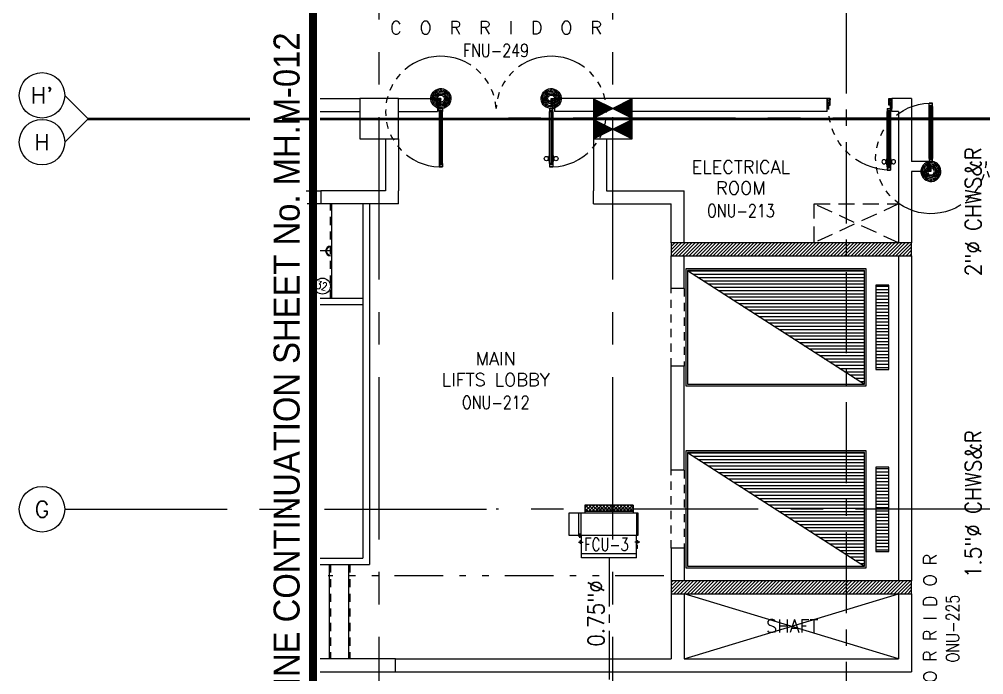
# Model space of a CAD drawing. Extents: x 417866242 to 417866469, y 43498047 to 43498124.
# Drawn here: x 417866392.78 to 417866407.63, y 43498072.64 to 43498082.73 of the extents above; entities that cross this region are included whole.
import ezdxf
from ezdxf.enums import TextEntityAlignment as Align

# ---------------------------------------------------------------- set-up
doc = ezdxf.new("R2010")
doc.units = 0
doc.header["$MEASUREMENT"] = 0
for name, pattern in [('2DASHES', [1.7000000000000002, 0.75, -0.25, 0.1, -0.25, 0.1, -0.25]), ('CENTER', [2, 1.25, -0.25, 0.25, -0.25]), ('CENTER2', [1.125, 0.75, -0.125, 0.125, -0.125]), ('CENTERX2', [4, 2.5, -0.5, 0.5, -0.5]), ('HIDDEN', [0.375, 0.25, -0.125]), ('HIDDEN2', [0.1875, 0.125, -0.0625])]:
    doc.linetypes.add(name, pattern=pattern)
doc.layers.get('0').update_dxf_attribs({"linetype": 'CONTINUOUS'})
for name, color, linetype in [('AC-CH', 6, 'CENTER2'), ('AC-CHT', 2, 'CONTINUOUS'), ('AX', 11, 'CONTINUOUS'), ('AX-CR', 7, 'CONTINUOUS'), ('AX-TXT', 2, 'CONTINUOUS'), ('AXES', 11, 'CENTERX2'), ('AXES1', 11, 'CENTER'), ('COL', 3, 'CONTINUOUS'), ('DOOR', 11, 'CONTINUOUS'), ('EJ', 11, 'CONTINUOUS'), ('ELEV', 2, 'CONTINUOUS'), ('FCU', 6, 'CONTINUOUS'), ('HAT', 11, 'CONTINUOUS'), ('HIDDEN', 11, 'HIDDEN2'), ('IND-ES-L', 4, '2DASHES'), ('LIFTS', 11, 'CONTINUOUS'), ('M-TEXT', 2, 'CONTINUOUS'), ('RM-NAME', 11, 'CONTINUOUS'), ('RM-NO', 11, 'CONTINUOUS'), ('SHAFT', 11, 'CONTINUOUS'), ('STR', 11, 'CONTINUOUS'), ('STR-H', 11, 'HIDDEN2'), ('TXT1', 2, 'CONTINUOUS'), ('WALL', 11, 'CONTINUOUS')]:
    doc.layers.add(name, color=color, linetype=linetype)
doc.styles.add('KHRS2', font='ROMANS.shx', dxfattribs={"height": 200})
doc.styles.add('ROMANS', font='ROMANS.shx', dxfattribs={"width": 0.6})
doc.styles.add('TTXT', font='ARIAL.TTF', dxfattribs={"width": 0.6})

# ---------------------------------------------------------------- blocks, each defined once
blk = doc.blocks.new('D1000')
at = {"layer": 'DOOR', "color": 7, "linetype": 'ByBlock'}
for p, q in [((0, 0), (-150, 0)), ((-150, 0), (-150, -25)), ((-150, 0), (0, 0)), ((0, -50), (-113.7099299924448, 0)), ((0, -50), (-40.1457343158545, 0)), ((0, -50), (0, 0)), ((-1049.994220409368, -25.1743907785567), (-1099.994220409368, -25.1743907785567)), ((-1099.994220409368, -75.1743907785567), (-1099.994220409368, -25.1743907785567)), ((-1099.994220409368, -25.1743907785567), (-1099.994220409368, -75.1743907785567)), ((-1049.994220409368, -75.1743907785567), (-1099.994220409397, -75.17439077803283)), ((-1049.994220409368, -42.1743907785276), (-1069.994220409368, -42.1743907785276)), ((-1069.994220409368, -42.1743907785567), (-1069.994220409368, -58.1743907785567)), ((-1049.994220409368, -58.1743907785567), (-1069.994220409368, -58.1743907785567)), ((-1049.994220409368, -25.1743907785567), (-1049.994220409368, -42.1743907785276)), ((-1049.994220409368, -58.1743907785567), (-1049.994220409368, -75.1743907785567)), ((-927.6366776307696, -17.97439077851595), (-1017.63667763077, -17.97439077851595)), ((-1017.63667763077, -25.1743907785567), (-1017.63667763077, -17.97439077851595)), ((-1017.63667763077, -75.1743907785567), (-1017.63667763077, -82.37439077859744)), ((-927.6366776307696, -82.37439077859744), (-1017.63667763077, -82.37439077859744)), ((-1005.036677630764, -8.974390778515954), (-940.2366776307754, -8.974390778515954)), ((-1005.036677630764, -17.97439077851595), (-1005.036677630764, -8.974390778515954)), ((-1005.036677630764, -17.97439077851595), (-940.2366776307754, -17.97439077851595)), ((-1005.036677630764, -82.37439077859744), (-940.2366776307754, -82.37439077859744)), ((-1005.036677630764, -82.37439077859744), (-1005.036677630764, -91.37439077859744)), ((-1005.036677630764, -91.37439077859744), (-940.2366776307754, -91.37439077859744)), ((-940.2366776307754, -17.97439077851595), (-940.2366776307754, -8.974390778515954)), ((-940.2366776307754, -82.37439077859744), (-940.2366776307754, -91.37439077859744)), ((-927.6366776307696, -25.1743907785567), (-927.6366776307696, -17.97439077851595)), ((-927.6366776307696, -75.1743907785567), (-927.6366776307696, -82.37439077859744)), ((-200, -42), (-200, -25)), ((-200, -25), (-150, -25)), ((-180, -42), (-200, -42)), ((-200, -75), (-200, -58)), ((-200, -58), (-180, -58)), ((-150, -75), (-200, -75)), ((-180, -58), (-180, -42)), ((-150, -75), (-150, -25)), ((-150, -25), (-100, -25)), ((-100, -25), (-100, -50)), ((0, -50), (-100, -36.64271395650576)), ((-100, -50), (0, -50)), ((-150, -975), (-100, -975)), ((-150, -1000), (-150, -975)), ((-150, -1000), (0, -1000)), ((0, -1000), (-150, -1000)), ((0, -950), (-113.7099299924448, -1000)), ((-100, -975), (-100, -950)), ((0, -950), (-100, -963.3572860434942)), ((-100, -950), (0, -950)), ((0, -950), (-40.1457343158545, -1000)), ((0, -950), (0, -1000))]:
    blk.add_line(p, q, dxfattribs=at)
at = {"layer": 'DOOR', "linetype": 'ByBlock'}
for p, q in [((-200, -25), (-1049.994220409368, -25.1743907785567)), ((-200, -42), (-1049.994220409368, -42.1743907785276)), ((-200, -58), (-1049.994220409368, -58.1743907785567)), ((-1049.994220409368, -75.1743907785567), (-200, -75))]:
    blk.add_line(p, q, dxfattribs=at)
at = {"layer": 'DOOR', "color": 7, "linetype": 'ByBlock'}
for centre in [(-972.6366776307696, 23.35655343646067), (-972.6366776307696, -123.7053349935159)]:
    blk.add_circle(centre, 32.39999999998526, dxfattribs=at)
for centre, radius, start, end in [((0, -50), 134.4019578127773, 158.1598493927677, 169.2800236452233), ((0, -50), 74.40195781277725, 137.7764264164989, 180), ((0, -50), 54.40195781277725, 113.2073828916783, 180), ((0, -50), 154.4019578127773, 161.1052885493303, 166.2857707774695), ((0, -50), 114.4019578127773, 154.0838418822192, 167.37742587102), ((0, -50), 94.40195781277725, 148.0181880332501, 180), ((0, -50), 34.40195781277725, 90, 180), ((0, -50), 14.40195781277725, 90, 180), ((0, -950), 154.4019578127773, 193.7142292225305, 198.8947114506697), ((0, -950), 134.4019578127773, 190.7199763547767, 201.8401506072323), ((0, -950), 94.40195781277725, 180, 211.9818119667498), ((0, -950), 74.40195781277725, 180, 222.2235735835011), ((0, -950), 54.40195781277725, 180, 246.7926171083217), ((0, -950), 34.40195781277725, 180, 270), ((0, -950), 14.40195781277725, 180, 270)]:
    blk.add_arc(centre, radius, start, end, dxfattribs=at)
at = {"layer": 'DOOR', "linetype": 'HIDDEN', "ltscale": 0.5}
blk.add_arc((-149.4480923587253, -24.45375900973158), 950.5464012146837, 180.0434372933824, 269.9667328389054, dxfattribs=at)
blk = doc.blocks.new('A$C272A55A0')
at = {"layer": 'DOOR', "color": 0, "linetype": 'ByBlock'}
for p, q in [((-0.0001203324354719371, 900.3541752648598), (-0.0001203324500238523, 1050.354175264831)), ((49.99987966756453, 1050.354175264918), (-0.0001203324354719371, 1050.354175264918)), ((49.99987966756453, 950.354175264918), (49.99987966756453, 1050.354175264918)), ((1749.999879667535, 950.354175264918), (1749.999879667535, 1050.354175264918)), ((1749.999879667535, 1050.354175264918), (1799.999879667535, 1050.354175264918)), ((1799.999879667535, 1050.354175264918), (1799.999879667535, 900.354175264918)), ((-0.0001203324354719371, 900.354175264918), (24.99987966756453, 900.354175264918)), ((24.99987966756453, 950.354175264918), (49.99987966756453, 950.354175264918)), ((24.99987966756453, 900.354175264918), (24.99987966756453, 950.354175264918)), ((74.99987966756453, 900.354175264918), (24.99987966756453, 900.354175264918)), ((24.99987966756453, 850.354175264918), (24.99987966756453, 900.354175264918)), ((74.99987966756453, 900.354175264918), (74.99987966756453, 850.354175264918)), ((1724.999879667535, 900.354175264918), (1774.999879667535, 900.354175264918)), ((1724.999879667535, 900.354175264918), (1724.999879667535, 850.354175264918)), ((1774.999879667535, 950.354175264918), (1749.999879667535, 950.354175264918)), ((1774.999879667535, 900.354175264918), (1774.999879667535, 950.354175264918)), ((1799.999879667535, 900.354175264918), (1774.999879667535, 900.354175264918)), ((1774.999879667535, 850.354175264918), (1774.999879667535, 900.354175264918)), ((41.99987966756453, 850.354175264918), (24.99987966756453, 850.354175264918)), ((57.99987966756453, 870.354175264918), (41.99987966756453, 870.354175264918)), ((41.99987966756453, 870.354175264918), (41.99987966756453, 850.354175264918)), ((57.99987966756453, 850.354175264918), (57.99987966756453, 870.354175264918)), ((74.99987966756453, 850.354175264918), (57.99987966756453, 850.354175264918)), ((1724.999879667535, 850.354175264918), (1741.999879667535, 850.354175264918)), ((1741.999879667535, 870.354175264918), (1757.999879667535, 870.354175264918)), ((1741.999879667535, 850.354175264918), (1741.999879667535, 870.354175264918)), ((1757.999879667535, 870.354175264918), (1757.999879667535, 850.354175264918)), ((1757.999879667535, 850.354175264918), (1774.999879667535, 850.354175264918)), ((1717.799879667495, 160.1117180435103), (1708.799879667495, 160.1117180435103)), ((1708.799879667495, 95.31171804352198), (1708.799879667495, 160.1117180435103)), ((1724.999879667535, 172.7117180435162), (1717.799879667495, 172.7117180435162)), ((1717.799879667495, 172.7117180435162), (1717.799879667495, 82.71171804351616)), ((1717.799879667495, 95.31171804352198), (1717.799879667495, 160.1117180435103)), ((1774.999879667535, 172.7117180435162), (1782.199879667576, 172.7117180435162)), ((1782.199879667576, 172.7117180435162), (1782.199879667576, 82.71171804351616)), ((1782.199879667576, 160.1117180435103), (1791.199879667576, 160.1117180435103)), ((1782.199879667576, 95.31171804352198), (1782.199879667576, 160.1117180435103)), ((1791.199879667576, 95.31171804352198), (1791.199879667576, 160.1117180435103)), ((24.99987966756453, 50.35417526491801), (41.99987966753542, 50.35417526491801)), ((24.99987966756453, 50.35417526491801), (24.99987966756453, 0.3541752649180125)), ((24.99987966756453, 0.3541752649180125), (74.99987966756453, 0.3541752649180125)), ((74.99987966756453, 0.3541752649180125), (24.99987966756453, 0.3541752649180125)), ((41.99987966753542, 50.35417526491801), (41.99987966753542, 30.35417526491801)), ((41.99987966756453, 30.35417526491801), (57.99987966756453, 30.35417526491801)), ((57.99987966756453, 50.35417526491801), (74.99987966756453, 50.35417526491801)), ((57.99987966756453, 50.35417526491801), (57.99987966756453, 30.35417526491801)), ((74.99987966756453, 50.35417526491801), (74.99987966704066, 0.3541752648889087)), ((1717.799879667495, 95.31171804352198), (1708.799879667495, 95.31171804352198)), ((1724.999879667535, 82.71171804351616), (1717.799879667495, 82.71171804351616)), ((1741.999879667535, 50.35417526491801), (1724.999879667535, 50.35417526491801)), ((1724.999879667535, 50.35417526491801), (1724.999879668059, 0.3541752648889087)), ((1774.999879667535, 0.3541752649180125), (1724.999879667535, 0.3541752649180125)), ((1724.999879667535, 0.3541752649180125), (1774.999879667535, 0.3541752649180125)), ((1741.999879667535, 50.35417526491801), (1741.999879667535, 30.35417526491801)), ((1757.999879667535, 30.35417526491801), (1741.999879667535, 30.35417526491801)), ((1774.999879667535, 50.35417526491801), (1757.999879667565, 50.35417526491801)), ((1757.999879667565, 50.35417526491801), (1757.999879667565, 30.35417526491801)), ((1774.999879667535, 82.71171804351616), (1782.199879667576, 82.71171804351616)), ((1774.999879667535, 50.35417526491801), (1774.999879667535, 0.3541752649180125)), ((1782.199879667576, 95.31171804352198), (1791.199879667576, 95.31171804352198))]:
    blk.add_line(p, q, dxfattribs=at)
at = {"layer": 'DOOR', "color": 9, "linetype": 'ByBlock'}
for p, q in [((49.99987966756453, 1050.354175264918), (-0.0001203324354719371, 1010.208440949064)), ((49.99987966756453, 1050.354175264918), (-0.0001203324354719371, 936.6442452724732)), ((49.99987966756453, 1050.354175264918), (36.64259362407029, 950.354175264918)), ((1749.999879667535, 1050.354175264918), (1799.999879667535, 1010.208440949064)), ((1749.999879667535, 1050.354175264918), (1799.999879667535, 936.6442452724732)), ((1749.999879667535, 1050.354175264918), (1763.35716571103, 950.354175264918))]:
    blk.add_line(p, q, dxfattribs=at)
at = {"layer": 'DOOR', "linetype": 'ByBlock'}
for p, q in [((24.99987966756453, 850.354175264918), (24.99987966756453, 50.35417526491801)), ((41.99987966756453, 850.354175264918), (41.99987966753542, 50.35417526491801)), ((57.99987966756453, 850.354175264918), (57.99987966756453, 50.35417526491801)), ((74.99987966756453, 50.35417526491801), (74.99987966756453, 850.354175264918)), ((1724.999879667535, 50.35417526491801), (1724.999879667535, 850.354175264918)), ((1741.999879667535, 850.354175264918), (1741.999879667535, 50.35417526491801)), ((1757.999879667535, 850.354175264918), (1757.999879667565, 50.35417526491801)), ((1774.999879667535, 850.354175264918), (1774.999879667535, 50.35417526491801))]:
    blk.add_line(p, q, dxfattribs=at)
at = {"layer": 'DOOR', "color": 0, "linetype": 'ByBlock'}
for centre in [(1676.468935452576, 127.7117180435162), (1823.530823882553, 127.7117180435162)]:
    blk.add_circle(centre, 32.39999999998526, dxfattribs=at)
at = {"layer": 'DOOR', "color": 9, "linetype": 'ByBlock'}
for centre, radius, start, end in [((49.99987966756453, 1050.354175264918), 34.40195781277725, 180, 270), ((49.99987966756453, 1050.354175264918), 14.40195781277725, 180, 270), ((1749.999879667535, 1050.354175264918), 14.40195781277725, 270, 0), ((1749.999879667535, 1050.354175264918), 34.40195781277725, 270, 0), ((49.99987966756453, 1050.354175264918), 54.40195781277725, 203.2073828919769, 270), ((49.99987966756453, 1050.354175264918), 74.40195781277725, 227.7764264168309, 270), ((49.99987966756453, 1050.354175264918), 94.40195781277725, 238.0181880330829, 270), ((49.99987966756453, 1050.354175264918), 114.4019578127773, 244.083841882062, 257.3774258712915), ((49.99987966756453, 1050.354175264918), 134.4019578127773, 248.1598493930308, 259.2800236451595), ((49.99987966756453, 1050.354175264918), 154.4019578127773, 251.1052885492919, 256.2857707775486), ((1749.999879667535, 1050.354175264918), 54.40195781277725, 270, 336.7926171080232), ((1749.999879667535, 1050.354175264918), 74.40195781277725, 270, 312.2235735831691), ((1749.999879667535, 1050.354175264918), 94.40195781277725, 270, 301.9818119669171), ((1749.999879667535, 1050.354175264918), 114.4019578127773, 282.6225741287084, 295.916158117938), ((1749.999879667535, 1050.354175264918), 134.4019578127773, 280.7199763548405, 291.8401506069692), ((1749.999879667535, 1050.354175264918), 154.4019578127773, 283.7142292224514, 288.8947114507081)]:
    blk.add_arc(centre, radius, start, end, dxfattribs=at)
at = {"layer": 'DOOR', "linetype": 'HIDDEN', "ltscale": 0.5}
for centre, radius, start, end in [((49.99987966756453, 851.395841931575), 851.4087845464003, 268.3173765331032, 3.296482377102192), ((1749.999879667521, 851.3958419315459), 851.4087845463584, 176.7035176228957, 271.6826234668978)]:
    blk.add_arc(centre, radius, start, end, dxfattribs=at)
at = {"layer": 'WALL', "linetype": 'ByBlock'}
blk.add_line((1799.999879667565, 900.3541752650344), (1799.99987966755, 1050.354175265005), dxfattribs=at)
blk = doc.blocks.new('*X49')
at = {"color": 0}
for p, q in [((503898.8980285886, 131750), (506611.9327893695, 131750)), ((503976.7551405845, 131700), (506611.9327893695, 131700)), ((504054.6122525804, 131650), (506611.9327893695, 131650)), ((504132.4693645762, 131600), (506611.9327893695, 131600)), ((504210.3264765721, 131550), (506611.9327893695, 131550)), ((504288.183588568, 131500), (506611.9327893695, 131500)), ((504366.0407005639, 131450), (506611.9327893695, 131450)), ((504443.8978125597, 131400), (506611.9327893695, 131400)), ((504521.7549245557, 131350), (506611.9327893695, 131350)), ((504599.6120365515, 131300), (506611.9327893695, 131300)), ((504677.4691485474, 131250), (506611.9327893695, 131250)), ((504755.3262605433, 131200), (506611.9327893695, 131200)), ((504833.1833725392, 131150), (506611.9327893695, 131150)), ((504911.040484535, 131100), (506611.9327893695, 131100)), ((504988.8975965309, 131050), (506611.9327893695, 131050)), ((505066.7547085268, 131000), (506611.9327893695, 131000)), ((505144.6118205227, 130950), (506611.9327893695, 130950)), ((505222.4689325186, 130900), (506611.9327893695, 130900)), ((505300.3260445144, 130850), (506611.9327893695, 130850)), ((505378.1831565103, 130800), (506611.9327893695, 130800)), ((505456.0402685062, 130750), (506611.9327893695, 130750)), ((505533.8973805021, 130700), (506611.9327893695, 130700)), ((505611.7544924979, 130650), (506611.9327893695, 130650)), ((505689.6116044939, 130600), (506611.9327893695, 130600)), ((505767.4687164897, 130550), (506611.9327893695, 130550)), ((505845.3258284856, 130500), (506611.9327893695, 130500)), ((505923.1829404815, 130450), (506611.9327893695, 130450)), ((506001.0400524774, 130400), (506611.9327893695, 130400)), ((506078.8971644733, 130350), (506611.9327893695, 130350)), ((506156.7542764691, 130300), (506611.9327893695, 130300)), ((506234.611388465, 130250), (506611.9327893695, 130250)), ((506312.4685004609, 130200), (506611.9327893695, 130200)), ((506390.3256124568, 130150), (506611.9327893695, 130150)), ((506468.1827244526, 130100), (506611.9327893695, 130100)), ((506546.0398364485, 130050), (506611.9327893695, 130050))]:
    blk.add_line(p, q, dxfattribs=at)
blk = doc.blocks.new('C5')
at = {"layer": 'HAT', "linetype": 'ByBlock'}
h = blk.add_hatch(dxfattribs=at)
h.set_pattern_fill('ANSI31', color=256, scale=300, style=0)
h.set_pattern_definition([(45, (-223356.1822811712, -51411.00533739349), (-26.51650429449553, 26.51650429449553), [])])
h.paths.add_polyline_path([(300.0000000001455, 300.0000000000218), (0, 300.0000000000146), (0, 1.455191522836685e-11), (300.0000000001164, 3.637978807091713e-11)])
h.paths.add_polyline_path([(599.9999999999709, 300.0000000000073), (300.0000000001455, 300.0000000000073), (300.0000000000873, 4.365574568510056e-11), (600, 6.548361852765083e-11)])
at = {"layer": 'COL'}
blk.add_lwpolyline([(600, 300.0000000000509), (0, 300.0000000000218), (0, 2.91038304567337e-11), (600, 5.820766091346741e-11)], close=True, dxfattribs=at)
blk = doc.blocks.new('*X48')
at = {"color": 0}
for p, q in [((140176.4757005259, 227700), (140376.4757005259, 227700)), ((140176.4757005259, 227650), (140376.4757005259, 227650)), ((140176.4757005259, 227600), (140376.4757005259, 227600)), ((140176.4757005259, 227550), (140376.4757005259, 227550)), ((140176.4757005259, 227500), (140376.4757005259, 227500)), ((140176.4757005259, 227450), (140376.4757005259, 227450)), ((140176.4757005259, 227400), (140376.4757005259, 227400)), ((140176.4757005259, 227350), (140376.4757005259, 227350)), ((140176.4757005259, 227300), (140376.4757005259, 227300)), ((140176.4757005259, 227250), (140376.4757005259, 227250)), ((140176.4757005259, 227200), (140376.4757005259, 227200)), ((140176.4757005259, 227150), (140376.4757005259, 227150)), ((140176.4757005259, 227100), (140376.4757005259, 227100)), ((140176.4757005259, 227050), (140376.4757005259, 227050)), ((140176.4757005259, 227000), (140376.4757005259, 227000)), ((140176.4757005259, 226950), (140376.4757005259, 226950)), ((140176.4757005259, 226900), (140376.4757005259, 226900)), ((140176.4757005259, 226850), (140376.4757005259, 226850)), ((140176.4757005259, 226800), (140376.4757005259, 226800)), ((140176.4757005259, 226750), (140376.4757005259, 226750)), ((140176.4757005259, 226700), (140376.4757005259, 226700)), ((140176.4757005259, 226650), (140376.4757005259, 226650)), ((140176.4757005259, 226600), (140376.4757005259, 226600)), ((140176.4757005259, 226550), (140376.4757005259, 226550)), ((140176.4757005259, 226500), (140376.4757005259, 226500)), ((140176.4757005259, 226450), (140376.4757005259, 226450))]:
    blk.add_line(p, q, dxfattribs=at)
blk = doc.blocks.new('*X54')
at = {"color": 0}
for p, q in [((197838.5567844536, 143638.8220065047), (197999.4687517605, 143799.7339738116)), ((197838.5567844536, 143691.8550150937), (197946.4357431715, 143799.7339738116)), ((197838.5567844536, 143744.8880236827), (197893.4027345825, 143799.7339738116)), ((197852.5017603495, 143599.7339738117), (198052.5017603495, 143799.7339738116)), ((197905.5347689385, 143599.7339738117), (198105.5347689385, 143799.7339738116)), ((197958.5677775275, 143599.7339738117), (198158.5677775275, 143799.7339738116)), ((198011.6007861165, 143599.7339738117), (198211.6007861165, 143799.7339738116)), ((198064.6337947055, 143599.7339738117), (198264.6337947055, 143799.7339738116)), ((198117.6668032945, 143599.7339738117), (198317.6668032945, 143799.7339738116)), ((198170.6998118834, 143599.7339738117), (198370.6998118834, 143799.7339738116)), ((198223.7328204724, 143599.7339738117), (198423.7328204724, 143799.7339738116)), ((198276.7658290614, 143599.7339738117), (198476.7658290614, 143799.7339738116)), ((198329.7988376504, 143599.7339738117), (198529.7988376504, 143799.7339738116)), ((198382.8318462394, 143599.7339738117), (198582.8318462394, 143799.7339738116)), ((198435.8648548284, 143599.7339738116), (198635.8648548284, 143799.7339738116)), ((198488.8978634174, 143599.7339738116), (198688.8978634174, 143799.7339738116)), ((198541.9308720064, 143599.7339738116), (198741.9308720064, 143799.7339738116)), ((198594.9638805954, 143599.7339738116), (198794.9638805954, 143799.7339738116)), ((198647.9968891844, 143599.7339738116), (198847.9968891844, 143799.7339738116)), ((198701.0298977734, 143599.7339738116), (198901.0298977734, 143799.7339738116)), ((198754.0629063623, 143599.7339738116), (198954.0629063623, 143799.7339738116)), ((198807.0959149514, 143599.7339738116), (199007.0959149514, 143799.7339738116)), ((198860.1289235403, 143599.7339738116), (199060.1289235403, 143799.7339738116)), ((198913.1619321293, 143599.7339738116), (199113.1619321293, 143799.7339738116)), ((198966.1949407183, 143599.7339738116), (199166.1949407183, 143799.7339738116)), ((199019.2279493073, 143599.7339738116), (199219.2279493073, 143799.7339738116)), ((199072.2609578963, 143599.7339738116), (199272.2609578963, 143799.7339738116)), ((199125.2939664853, 143599.7339738116), (199325.2939664853, 143799.7339738116)), ((199178.3269750743, 143599.7339738116), (199378.3269750743, 143799.7339738116)), ((199231.3599836633, 143599.7339738116), (199431.3599836633, 143799.7339738116)), ((199284.3929922523, 143599.7339738116), (199484.3929922523, 143799.7339738116)), ((199337.4260008413, 143599.7339738116), (199537.4260008413, 143799.7339738116)), ((199390.4590094303, 143599.7339738116), (199590.4590094303, 143799.7339738116)), ((199443.4920180192, 143599.7339738116), (199643.4920180192, 143799.7339738116)), ((199496.5250266082, 143599.7339738116), (199696.5250266082, 143799.7339738116)), ((199549.5580351972, 143599.7339738116), (199749.5580351972, 143799.7339738116)), ((199602.5910437862, 143599.7339738116), (199802.5910437862, 143799.7339738116)), ((199655.6240523752, 143599.7339738116), (199855.6240523752, 143799.7339738116)), ((199708.6570609642, 143599.7339738116), (199908.6570609642, 143799.7339738116)), ((199761.6900695532, 143599.7339738116), (199961.6900695532, 143799.7339738116)), ((199814.7230781422, 143599.7339738116), (200014.7230781422, 143799.7339738116)), ((199867.7560867312, 143599.7339738116), (200067.7560867312, 143799.7339738116)), ((199920.7890953202, 143599.7339738116), (200120.7890953202, 143799.7339738116)), ((199973.8221039091, 143599.7339738116), (200173.8221039092, 143799.7339738116)), ((200026.8551124981, 143599.7339738116), (200226.8551124981, 143799.7339738116)), ((200079.8881210871, 143599.7339738116), (200279.8881210871, 143799.7339738116)), ((200132.9211296761, 143599.7339738116), (200332.9211296761, 143799.7339738116)), ((200185.9541382651, 143599.7339738116), (200385.9541382651, 143799.7339738116)), ((200238.9871468541, 143599.7339738116), (200438.9871468541, 143799.7339738116)), ((200292.0201554431, 143599.7339738116), (200492.0201554431, 143799.7339738116)), ((200345.0531640321, 143599.7339738116), (200545.0531640321, 143799.7339738116)), ((200398.0861726211, 143599.7339738116), (200598.0861726211, 143799.7339738116)), ((200451.1191812101, 143599.7339738116), (200651.1191812101, 143799.7339738116)), ((200504.1521897991, 143599.7339738116), (200704.1521897991, 143799.7339738116)), ((200557.185198388, 143599.7339738116), (200757.1851983881, 143799.7339738116)), ((200610.218206977, 143599.7339738116), (200810.218206977, 143799.7339738116)), ((200663.251215566, 143599.7339738116), (200863.251215566, 143799.7339738116)), ((200716.284224155, 143599.7339738116), (200916.284224155, 143799.7339738116)), ((200769.317232744, 143599.7339738116), (200969.317232744, 143799.7339738116)), ((200822.350241333, 143599.7339738116), (201022.350241333, 143799.7339738116)), ((200875.383249922, 143599.7339738116), (201075.383249922, 143799.7339738116)), ((200928.416258511, 143599.7339738116), (201128.416258511, 143799.7339738116)), ((200981.4492671, 143599.7339738116), (201181.4492671, 143799.7339738116)), ((201034.482275689, 143599.7339738116), (201234.482275689, 143799.7339738116)), ((201087.5152842779, 143599.7339738116), (201287.515284278, 143799.7339738116)), ((201140.5482928669, 143599.7339738116), (201340.548292867, 143799.7339738116)), ((201193.5813014559, 143599.7339738116), (201393.5813014559, 143799.7339738116)), ((201246.6143100449, 143599.7339738116), (201446.6143100449, 143799.7339738116)), ((201299.6473186339, 143599.7339738116), (201499.6473186339, 143799.7339738116)), ((201352.6803272229, 143599.7339738116), (201538.5557043094, 143785.6093508981)), ((201405.7133358119, 143599.7339738116), (201538.5557043094, 143732.5763423091)), ((201458.7463444009, 143599.7339738116), (201538.5557043094, 143679.5433337201)), ((201511.7793529899, 143599.7339738116), (201538.5557043094, 143626.5103251312))]:
    blk.add_line(p, q, dxfattribs=at)
blk = doc.blocks.new('*X59')
at = {"color": 0}
for p, q in [((197838.5567844536, 138812.8182249065), (198025.4725333587, 138999.7339738117)), ((197838.5567844536, 138865.8512334955), (197972.4395247698, 138999.7339738117)), ((197838.5567844536, 138918.8842420845), (197919.4065161808, 138999.7339738117)), ((197838.5567844536, 138971.9172506735), (197866.3735075918, 138999.7339738117)), ((197878.5055419477, 138799.7339738117), (198078.5055419477, 138999.7339738117)), ((197931.5385505367, 138799.7339738117), (198131.5385505367, 138999.7339738117)), ((197984.5715591257, 138799.7339738117), (198184.5715591257, 138999.7339738117)), ((198037.6045677147, 138799.7339738117), (198237.6045677147, 138999.7339738117)), ((198090.6375763037, 138799.7339738117), (198290.6375763037, 138999.7339738117)), ((198143.6705848927, 138799.7339738117), (198343.6705848927, 138999.7339738117)), ((198196.7035934817, 138799.7339738117), (198396.7035934817, 138999.7339738117)), ((198249.7366020707, 138799.7339738117), (198449.7366020707, 138999.7339738117)), ((198302.7696106597, 138799.7339738117), (198502.7696106597, 138999.7339738117)), ((198355.8026192487, 138799.7339738117), (198555.8026192487, 138999.7339738117)), ((198408.8356278376, 138799.7339738117), (198608.8356278376, 138999.7339738117)), ((198461.8686364266, 138799.7339738117), (198661.8686364266, 138999.7339738117)), ((198514.9016450156, 138799.7339738117), (198714.9016450156, 138999.7339738117)), ((198567.9346536046, 138799.7339738117), (198767.9346536046, 138999.7339738117)), ((198620.9676621936, 138799.7339738117), (198820.9676621936, 138999.7339738117)), ((198674.0006707826, 138799.7339738117), (198874.0006707826, 138999.7339738117)), ((198727.0336793716, 138799.7339738117), (198927.0336793716, 138999.7339738117)), ((198780.0666879606, 138799.7339738117), (198980.0666879606, 138999.7339738117)), ((198833.0996965496, 138799.7339738117), (199033.0996965496, 138999.7339738117)), ((198886.1327051386, 138799.7339738117), (199086.1327051386, 138999.7339738117)), ((198939.1657137275, 138799.7339738117), (199139.1657137276, 138999.7339738117)), ((198992.1987223165, 138799.7339738117), (199192.1987223165, 138999.7339738117)), ((199045.2317309055, 138799.7339738117), (199245.2317309055, 138999.7339738117)), ((199098.2647394945, 138799.7339738117), (199298.2647394945, 138999.7339738117)), ((199151.2977480835, 138799.7339738117), (199351.2977480835, 138999.7339738117)), ((199204.3307566725, 138799.7339738117), (199404.3307566725, 138999.7339738117)), ((199257.3637652615, 138799.7339738117), (199457.3637652615, 138999.7339738117)), ((199310.3967738505, 138799.7339738117), (199510.3967738505, 138999.7339738117)), ((199363.4297824395, 138799.7339738117), (199563.4297824395, 138999.7339738117)), ((199416.4627910285, 138799.7339738117), (199616.4627910285, 138999.7339738117)), ((199469.4957996175, 138799.7339738117), (199669.4957996175, 138999.7339738117)), ((199522.5288082064, 138799.7339738117), (199722.5288082064, 138999.7339738117)), ((199575.5618167954, 138799.7339738117), (199775.5618167954, 138999.7339738117)), ((199628.5948253844, 138799.7339738117), (199828.5948253844, 138999.7339738117)), ((199681.6278339734, 138799.7339738117), (199881.6278339734, 138999.7339738117)), ((199734.6608425624, 138799.7339738117), (199934.6608425624, 138999.7339738117)), ((199787.6938511514, 138799.7339738117), (199987.6938511514, 138999.7339738117)), ((199840.7268597404, 138799.7339738117), (200040.7268597404, 138999.7339738117)), ((199893.7598683294, 138799.7339738117), (200093.7598683294, 138999.7339738117)), ((199946.7928769184, 138799.7339738117), (200146.7928769184, 138999.7339738117)), ((199999.8258855074, 138799.7339738117), (200199.8258855074, 138999.7339738117)), ((200052.8588940963, 138799.7339738117), (200252.8588940964, 138999.7339738117)), ((200105.8919026853, 138799.7339738117), (200305.8919026853, 138999.7339738117)), ((200158.9249112743, 138799.7339738117), (200358.9249112743, 138999.7339738117)), ((200211.9579198633, 138799.7339738117), (200411.9579198633, 138999.7339738117)), ((200264.9909284523, 138799.7339738117), (200464.9909284523, 138999.7339738117)), ((200318.0239370413, 138799.7339738117), (200518.0239370413, 138999.7339738117)), ((200371.0569456303, 138799.7339738117), (200571.0569456303, 138999.7339738117)), ((200424.0899542193, 138799.7339738117), (200624.0899542193, 138999.7339738117)), ((200477.1229628083, 138799.7339738117), (200677.1229628083, 138999.7339738117)), ((200530.1559713973, 138799.7339738117), (200730.1559713973, 138999.7339738117)), ((200583.1889799863, 138799.7339738117), (200783.1889799863, 138999.7339738117)), ((200636.2219885752, 138799.7339738117), (200836.2219885753, 138999.7339738117)), ((200689.2549971642, 138799.7339738117), (200889.2549971642, 138999.7339738117)), ((200742.2880057532, 138799.7339738117), (200942.2880057532, 138999.7339738117)), ((200795.3210143422, 138799.7339738117), (200995.3210143422, 138999.7339738117)), ((200848.3540229312, 138799.7339738117), (201048.3540229312, 138999.7339738117)), ((200901.3870315202, 138799.7339738117), (201101.3870315202, 138999.7339738117)), ((200954.4200401092, 138799.7339738117), (201154.4200401092, 138999.7339738117)), ((201007.4530486982, 138799.7339738117), (201207.4530486982, 138999.7339738117)), ((201060.4860572872, 138799.7339738117), (201260.4860572872, 138999.7339738117)), ((201113.5190658762, 138799.7339738117), (201313.5190658762, 138999.7339738117)), ((201166.5520744651, 138799.7339738117), (201366.5520744652, 138999.7339738117)), ((201219.5850830541, 138799.7339738117), (201419.5850830542, 138999.7339738117)), ((201272.6180916431, 138799.7339738117), (201472.6180916431, 138999.7339738117)), ((201325.6511002321, 138799.7339738117), (201525.6511002321, 138999.7339738117)), ((201378.6841088211, 138799.7339738117), (201538.5557043094, 138959.6055692999)), ((201431.7171174101, 138799.7339738117), (201538.5557043094, 138906.5725607109)), ((201484.7501259991, 138799.7339738117), (201538.5557043094, 138853.5395521219))]:
    blk.add_line(p, q, dxfattribs=at)
blk = doc.blocks.new('AXL')
at = {"layer": 'AX-CR'}
blk.add_circle((-350.0000000000018, 0), 350.0000000000014, dxfattribs=at)
at = {"layer": 'AX-TXT', "style": 'ROMANS'}
blk.add_attdef('AX', text='', height=250, dxfattribs=at).set_placement((-350.0000000000018, 0), align=Align.MIDDLE)
blk = doc.blocks.new('*X29')
at = {"color": 0}
for p, q in [((16890.47746209932, -2466.570672882412), (16943.4517006644, -2413.596434317336)), ((16890.47746209932, -2519.603681471403), (16990.47746209933, -2419.603681471401)), ((16990.47746209933, -2565.49912589376), (16890.47746209932, -2465.499125893757)), ((16890.47746209932, -2572.636690060394), (16990.47746209933, -2472.636690060392)), ((16990.47746209933, -2618.532134482751), (16890.47746209932, -2518.532134482748)), ((16890.47746209932, -2625.669698649385), (16990.47746209933, -2525.669698649383)), ((16990.47746209933, -2512.466117304769), (16891.6077791119, -2413.596434317336)), ((16990.47746209933, -2459.433108715778), (16944.64078770089, -2413.596434317336)), ((16990.47746209933, -2671.565143071742), (16890.47746209932, -2571.565143071739)), ((16890.47746209932, -2678.702707238376), (16990.47746209933, -2578.702707238374)), ((16990.47746209933, -2724.598151660733), (16890.47746209932, -2624.59815166073)), ((16890.47746209932, -2731.735715827367), (16990.47746209933, -2631.735715827365)), ((16990.47746209933, -2777.631160249724), (16890.47746209932, -2677.631160249721)), ((16890.47746209932, -2784.768724416358), (16990.47746209933, -2684.768724416357)), ((16990.47746209933, -2830.664168838715), (16890.47746209932, -2730.664168838713)), ((16890.47746209932, -2837.801733005349), (16990.47746209933, -2737.801733005348)), ((16990.47746209933, -2883.697177427706), (16890.47746209932, -2783.697177427704)), ((16890.47746209932, -2890.83474159434), (16990.47746209933, -2790.834741594339)), ((16990.47746209933, -2936.730186016697), (16890.47746209932, -2836.730186016694)), ((16890.47746209932, -2943.867750183331), (16990.47746209933, -2843.86775018333)), ((16990.47746209933, -2989.763194605689), (16890.47746209932, -2889.763194605686)), ((16890.47746209932, -2996.900758772323), (16990.47746209933, -2896.900758772321)), ((16990.47746209933, -3042.796203194679), (16890.47746209932, -2942.796203194677)), ((16890.47746209932, -3049.933767361314), (16990.47746209933, -2949.933767361312)), ((16990.47746209933, -3095.82921178367), (16890.47746209932, -2995.829211783668)), ((16890.47746209932, -3102.966775950305), (16990.47746209933, -3002.966775950303)), ((16990.47746209933, -3148.862220372662), (16890.47746209932, -3048.862220372659)), ((16943.52866745501, -3154.946434317336), (16890.47746209932, -3101.89522896165)), ((16891.53081232129, -3154.946434317336), (16990.47746209933, -3055.999784539294)), ((16944.56382091028, -3154.946434317336), (16990.47746209933, -3109.032793128285))]:
    blk.add_line(p, q, dxfattribs=at)
blk = doc.blocks.new('WHE06')
at = {"color": 3}
for p, q in [((688.9750000238419, 621.5), (346.0749999880791, 621.5)), ((346.0749999880791, 621.5), (346.0749999880791, 469.1000000014901)), ((688.9750000238419, 469.1000000014901), (688.9750000238419, 621.5)), ((232.1000000238419, 452.25), (232.1000000238419, 422.25)), ((232.1000000238419, 452.25), (252.1000000238419, 452.25)), ((242.1000000238419, 472.1842434704304), (242.1000000238419, 399.4801759719849)), ((252.1000000238419, 452.25), (252.1000000238419, 422.25)), ((304.9940044879913, 447.6499999985099), (373.2827185988426, 447.6499999985099)), ((321.0749999880791, 457.6499999985099), (321.0749999880791, 437.6499999985099)), ((321.0749999880791, 457.6499999985099), (346.0749999880791, 457.6499999985099)), ((60.32499998807907, -422.25), (60.32499998807907, 422.25)), ((212.2971614003181, 437.25), (269.0589052438736, 437.25)), ((321.0749999880791, 437.6499999985099), (346.0749999880791, 437.6499999985099)), ((346.0749999880791, 430.4178223386407), (688.9750000238419, 430.4178223386407)), ((811.1999999880791, 370.6749999970198), (688.9750000238419, 370.6749999970198)), ((711.1999999880791, -370.6749999970198), (711.1999999880791, 370.6749999970198)), ((811.1999999880791, -370.6749999970198), (811.1999999880791, 370.6749999970198)), ((141.6357128024101, -437.25), (141.6357128024101, -422.25)), ((141.6357128024101, -437.25), (196.5700032711029, -437.25)), ((196.5700032711029, -437.25), (196.5700032711029, -422.25)), ((221.3790392279625, -437.25), (269.0589052438736, -437.25)), ((232.1000000238419, -452.25), (232.1000000238419, -422.25)), ((242.1000000238419, -472.1842434704304), (242.1000000238419, -399.4801759719849)), ((252.1000000238419, -452.25), (252.1000000238419, -422.25)), ((346.0749999880791, -430.4178223386407), (688.9750000238419, -430.4178223386407)), ((811.1999999880791, -370.6749999970198), (688.9750000238419, -370.6749999970198)), ((232.1000000238419, -452.25), (252.1000000238419, -452.25))]:
    blk.add_line(p, q, dxfattribs=at)
at = {"color": 6}
for p, q in [((346.0749999880791, 469.1000000014901), (346.0749999880791, -450.8250000029802)), ((688.9750000238419, 469.1000000014901), (346.0749999880791, 469.1000000014901)), ((688.9750000238419, -450.8250000029802), (688.9750000238419, 469.1000000014901)), ((0, -422.25), (0, 422.25)), ((0, 422.25), (346.0749999880791, 422.25)), ((0, -422.25), (346.0749999880791, -422.25)), ((346.0749999880791, -450.8250000029802), (688.9750000238419, -450.8250000029802))]:
    blk.add_line(p, q, dxfattribs=at)
at = {"color": 11}
blk.add_blockref('*X29', (-16179.27746212482, 2784.271434314549), dxfattribs=at)
blk = doc.blocks.new('RM1')
at = {"layer": 'RM-NAME', "style": 'ROMANS'}
for tag, p in [('ROOMNAME1', (0, 323.8095238059759)), ('ROOMNAME2', (0, 0))]:
    blk.add_attdef(tag, text='', height=200, dxfattribs=at).set_placement(p, align=Align.MIDDLE)

msp = doc.modelspace()

# ---------------------------------------------------------------- linework, layer by layer
at = {"layer": 'AC-CH'}
msp.add_line((417866401.8627668, 43498074.44229607), (417866401.8627668, 43498070.82171483), dxfattribs=at)
at = {"layer": 'AXES'}
for p, q in [((417866398.3210165, 43498046.72449277), (417866398.3210165, 43498123.53716789)), ((417866401.9210165, 43498046.72449277), (417866401.9210165, 43498123.53716789)), ((417866393.8268053, 43498081.20878641), (417866393.4768053, 43498081.55878641)), ((417866393.8268053, 43498081.18878641), (417866393.4768053, 43498080.83878641)), ((417866393.8268053, 43498081.20878641), (417866400.1210165, 43498081.20878641)), ((417866393.8268053, 43498081.18878641), (417866400.1210165, 43498081.18878641)), ((417866467.8110165, 43498081.20878641), (417866400.1210165, 43498081.20878641)), ((417866467.8110165, 43498081.18878641), (417866400.1210165, 43498081.18878641)), ((417866393.4768053, 43498075.18878641), (417866400.1210165, 43498075.18878641)), ((417866468.1610165, 43498075.18878641), (417866400.1210165, 43498075.18878641))]:
    msp.add_line(p, q, dxfattribs=at)
at = {"layer": 'AXES1'}
msp.add_line((417866405.5210165, 43498053.58878641), (417866405.5210165, 43498112.40878641), dxfattribs=at)
at = {"layer": 'COL'}
for p, q in [((417866398.5710165, 43498072.88878641), (417866402.8210176, 43498072.88878641)), ((417866398.5710165, 43498072.68878641), (417866402.8210176, 43498072.68878641))]:
    msp.add_line(p, q, dxfattribs=at)
for points in [[(417866397.1960165, 43498080.08878641), (417866397.4210154, 43498080.08878641), (417866397.4210154, 43498079.88878641), (417866397.2134223, 43498079.88878641)], [(417866403.3852201, 43498074.08878641), (417866402.8210176, 43498074.08878641), (417866402.8210176, 43498073.88878641)], [(417866406.5210165, 43498073.88878641), (417866406.5210165, 43498074.08878641)], [(417866397.414535, 43498072.68878641), (417866398.5710165, 43498072.68878641), (417866398.5710165, 43498072.88878641), (417866397.414535, 43498072.88878641)]]:
    msp.add_lwpolyline(points, dxfattribs=at)
for points in [[(417866402.8210176, 43498079.28878641), (417866402.8210176, 43498079.08878641), (417866406.5210165, 43498079.08878641), (417866406.5210165, 43498079.28878641)], [(417866402.8210176, 43498074.08878641), (417866402.8210176, 43498073.88878641), (417866406.5210165, 43498073.88878641), (417866406.5210165, 43498074.08878641)]]:
    msp.add_lwpolyline(points, close=True, dxfattribs=at)
at = {"layer": 'EJ'}
for p, q in [((417866397.414535, 43498081.20878641), (417866458.6110165, 43498081.20878641)), ((417866397.414535, 43498081.18878641), (417866458.6110165, 43498081.18878641))]:
    msp.add_line(p, q, dxfattribs=at)
at = {"layer": 'ELEV', "linetype": 'CENTER2', "const_width": 0.12}
msp.add_lwpolyline([(417866397.3024853, 43498051.26966918), (417866397.3024853, 43498114.80878641)], dxfattribs=at)
at = {"layer": 'HIDDEN'}
for p, q in [((417866402.8210176, 43498077.38878641), (417866402.8210176, 43498078.58878641)), ((417866402.8210176, 43498077.38878641), (417866402.8210176, 43498078.58878641)), ((417866403.0210176, 43498078.58878641), (417866403.0210176, 43498077.38878641)), ((417866403.0210176, 43498078.58878641), (417866403.0210176, 43498077.38878641)), ((417866402.8210176, 43498074.58878641), (417866402.8210176, 43498075.78878641)), ((417866402.8210176, 43498074.58878641), (417866402.8210176, 43498075.78878641)), ((417866403.0210176, 43498075.78878641), (417866403.0210176, 43498074.58878641)), ((417866403.0210176, 43498075.78878641), (417866403.0210176, 43498074.58878641))]:
    msp.add_line(p, q, dxfattribs=at)
at = {"layer": 'IND-ES-L'}
msp.add_line((417866402.7082878, 43498074.16486096), (417866397.5337452, 43498074.16486096), dxfattribs=at)
at = {"layer": 'LIFTS'}
for p, q in [((417866403.0710176, 43498078.86378641), (417866405.7960165, 43498077.11378641)), ((417866403.0710176, 43498076.06378641), (417866405.7960165, 43498074.31378641))]:
    msp.add_line(p, q, dxfattribs=at)
for points in [[(417866403.0460176, 43498077.08878641), (417866405.8210165, 43498077.08878641), (417866405.8210165, 43498078.88878641), (417866403.0460176, 43498078.88878641)], [(417866403.0710176, 43498077.11378641), (417866405.7960165, 43498077.11378641), (417866405.7960165, 43498078.86378641), (417866403.0710176, 43498078.86378641)], [(417866405.9710165, 43498077.33878641), (417866406.1710165, 43498077.33878641), (417866406.1710165, 43498078.63878641), (417866405.9710165, 43498078.63878641)], [(417866403.0460176, 43498076.08878641), (417866403.0460176, 43498074.28878641), (417866405.8210165, 43498074.28878641), (417866405.8210165, 43498076.08878641)], [(417866403.0710176, 43498076.06378641), (417866403.0710176, 43498074.31378641), (417866405.7960165, 43498074.31378641), (417866405.7960165, 43498076.06378641)], [(417866405.9710165, 43498074.53878641), (417866406.1710165, 43498074.53878641), (417866406.1710165, 43498075.83878641), (417866405.9710165, 43498075.83878641)]]:
    msp.add_lwpolyline(points, close=True, dxfattribs=at)
at = {"layer": 'SHAFT', "linetype": 'HIDDEN'}
for p, q in [((417866406.3210165, 43498079.28878641), (417866405.0210165, 43498079.88878641)), ((417866406.3210165, 43498079.88878641), (417866405.0210165, 43498079.28878641))]:
    msp.add_line(p, q, dxfattribs=at)
at = {"layer": 'SHAFT'}
for p, q in [((417866403.0210176, 43498072.88878641), (417866406.3210165, 43498073.88878641)), ((417866406.3210165, 43498072.88878641), (417866403.0210176, 43498073.88878641))]:
    msp.add_line(p, q, dxfattribs=at)
at = {"layer": 'SHAFT', "linetype": 'HIDDEN'}
msp.add_lwpolyline([(417866405.0210176, 43498079.88878591), (417866406.3210173, 43498079.88878591), (417866406.3210173, 43498079.28878607), (417866405.0210176, 43498079.28878607)], close=True, dxfattribs=at)
at = {"layer": 'STR'}
for p, q in [((417866397.5910165, 43498078.43878641), (417866397.5910165, 43498079.88878641)), ((417866398.0710165, 43498079.88878641), (417866398.0710165, 43498074.43878641)), ((417866398.1710165, 43498079.88878641), (417866398.1710165, 43498074.33878641)), ((417866397.5710165, 43498079.16378641), (417866397.414535, 43498079.16378641)), ((417866397.414535, 43498078.43878641), (417866398.0710165, 43498078.43878641)), ((417866397.414535, 43498078.33878642), (417866398.0710165, 43498078.33878641)), ((417866397.414535, 43498074.43878641), (417866398.0710165, 43498074.43878641)), ((417866397.414535, 43498074.33878641), (417866398.1710165, 43498074.33878641)), ((417866397.5510165, 43498074.33878641), (417866397.5510165, 43498072.88878641)), ((417866397.8510165, 43498074.33878641), (417866397.8510165, 43498072.88878641))]:
    msp.add_line(p, q, dxfattribs=at)
at = {"layer": 'STR', "color": 11}
msp.add_circle((417866397.4471622, 43498078.62312748), 0.1232261724938431, dxfattribs=at)
at = {"layer": 'STR'}
for radius in [0.075, 0.065]:
    msp.add_arc((417866397.5710165, 43498079.16378641), radius, 90, 270, dxfattribs=at)
at = {"layer": 'STR-H'}
for p, q in [((417866397.5710165, 43498078.43878641), (417866397.5710165, 43498079.88878641)), ((417866397.5710165, 43498074.33878641), (417866397.5710165, 43498072.88878641)), ((417866397.8710165, 43498074.33878641), (417866397.8710165, 43498072.88878641))]:
    msp.add_line(p, q, dxfattribs=at)
at = {"layer": 'WALL'}
for p, q in [((417866397.4145351, 43498081.50878642), (417866398.0210165, 43498081.50878641)), ((417866405.2210165, 43498081.50878641), (417866402.2210165, 43498081.50878641)), ((417866405.2210165, 43498081.30878641), (417866405.2210165, 43498081.50878641)), ((417866406.5210165, 43498081.50878641), (417866406.2210165, 43498081.50878641)), ((417866406.2210165, 43498081.30878641), (417866406.2210165, 43498081.50878641)), ((417866406.5210165, 43498081.50878641), (417866406.5210165, 43498080.53878641)), ((417866397.414535, 43498081.30878641), (417866398.0210165, 43498081.30878641)), ((417866405.2210165, 43498081.30878641), (417866402.2210165, 43498081.30878641)), ((417866403.3852201, 43498081.30878641), (417866403.2460165, 43498081.30878641)), ((417866406.3210165, 43498081.30878641), (417866406.2210165, 43498081.30878641)), ((417866406.3210165, 43498081.30878641), (417866406.3210165, 43498079.28878641)), ((417866398.4210165, 43498080.88878641), (417866398.4210165, 43498080.08878641)), ((417866398.6210165, 43498080.88878641), (417866398.6210165, 43498080.08878641)), ((417866401.6210165, 43498080.88878641), (417866401.6210165, 43498080.08878641)), ((417866401.8210165, 43498080.88878641), (417866401.8210165, 43498080.08878641)), ((417866406.7710165, 43498080.53878641), (417866406.5210165, 43498080.53878641)), ((417866406.7710165, 43498080.38878641), (417866406.7710165, 43498080.53878641)), ((417866406.7710165, 43498080.38878641), (417866406.5210165, 43498080.38878641)), ((417866406.5210165, 43498080.38878641), (417866406.5210165, 43498079.28878641)), ((417866398.4210165, 43498080.08878641), (417866397.4210154, 43498080.08878641)), ((417866398.6210165, 43498079.88878641), (417866398.6210165, 43498080.08878641)), ((417866398.6210165, 43498079.88878641), (417866398.6210165, 43498080.08878641)), ((417866401.6210165, 43498079.88878641), (417866401.6210165, 43498080.08878641)), ((417866401.6210165, 43498079.88878641), (417866401.6210165, 43498080.08878641)), ((417866401.6210165, 43498079.88878641), (417866401.6210165, 43498080.08878641)), ((417866401.8210165, 43498080.08878641), (417866403.0210176, 43498080.08878641)), ((417866403.0210176, 43498079.28878641), (417866403.0210176, 43498080.08878641)), ((417866398.6210165, 43498079.88878641), (417866397.4210154, 43498079.88878641)), ((417866398.6210165, 43498079.88878641), (417866397.4210154, 43498079.88878641)), ((417866401.6210165, 43498079.88878641), (417866402.8210176, 43498079.88878641)), ((417866402.8210176, 43498079.28878641), (417866402.8210176, 43498079.88878641)), ((417866402.8210176, 43498078.58878641), (417866402.8210176, 43498079.08878641)), ((417866403.0210176, 43498078.58878641), (417866403.0210176, 43498079.08878641)), ((417866406.3210165, 43498079.08878641), (417866406.3210165, 43498074.08878641)), ((417866406.5210165, 43498079.08878641), (417866406.5210165, 43498074.08878641)), ((417866402.8210176, 43498078.58878641), (417866402.8210176, 43498078.88878641)), ((417866403.0210176, 43498078.58878641), (417866403.0210176, 43498078.68878641)), ((417866403.0210176, 43498078.58878641), (417866402.8210176, 43498078.58878641)), ((417866403.0210176, 43498077.38878641), (417866402.8210176, 43498077.38878641)), ((417866402.8210176, 43498075.78878641), (417866402.8210176, 43498077.38878641)), ((417866403.0210176, 43498075.78878641), (417866403.0210176, 43498077.38878641)), ((417866402.8210176, 43498075.78878641), (417866402.8210176, 43498076.98878641)), ((417866403.0210176, 43498075.78878641), (417866403.0210176, 43498076.98878641)), ((417866403.0210176, 43498075.78878641), (417866402.8210176, 43498075.78878641)), ((417866403.0210176, 43498075.78878641), (417866402.8210176, 43498075.78878641)), ((417866402.8210176, 43498074.58878641), (417866402.8210176, 43498074.08878641)), ((417866403.0210176, 43498074.58878641), (417866402.8210176, 43498074.58878641)), ((417866403.0210176, 43498074.58878641), (417866402.8210176, 43498074.58878641)), ((417866402.8210176, 43498074.58878641), (417866402.8210176, 43498074.08878641)), ((417866403.0210176, 43498074.58878641), (417866403.0210176, 43498074.08878641)), ((417866403.0210176, 43498074.58878641), (417866403.0210176, 43498074.08878641)), ((417866402.8210176, 43498073.88878641), (417866402.8210176, 43498072.88878641)), ((417866402.8210176, 43498073.88878641), (417866402.8210176, 43498072.88878641)), ((417866403.0210176, 43498073.88878641), (417866403.0210176, 43498072.88878641)), ((417866403.0210176, 43498073.88878641), (417866403.0210176, 43498072.88878641)), ((417866406.3210165, 43498073.88878641), (417866406.3210165, 43498072.88878641)), ((417866406.5210165, 43498073.88878641), (417866406.5210165, 43498072.68878641)), ((417866398.5710165, 43498072.88878641), (417866402.5210165, 43498072.88878641)), ((417866400.1210165, 43498072.88878641), (417866402.8210176, 43498072.88878641)), ((417866400.1210165, 43498072.88878641), (417866402.5210165, 43498072.88878641)), ((417866403.0210176, 43498072.88878641), (417866403.3852201, 43498072.88878641)), ((417866403.0210176, 43498072.88878641), (417866406.3210165, 43498072.88878641)), ((417866398.5710165, 43498072.68878641), (417866402.5210165, 43498072.68878641)), ((417866400.1210165, 43498072.68878641), (417866406.5210165, 43498072.68878641)), ((417866400.1210165, 43498072.68878641), (417866402.5210165, 43498072.68878641))]:
    msp.add_line(p, q, dxfattribs=at)
at = {"layer": 'WALL', "color": 2, "linetype": 'Continuous'}
for p, q in [((417866398.6210165, 43498081.50878641), (417866399.2210165, 43498081.50878641)), ((417866399.2210165, 43498081.50878641), (417866399.2210165, 43498081.30878641)), ((417866401.0210165, 43498081.50878641), (417866401.0210165, 43498081.30878641)), ((417866401.6210165, 43498081.50878641), (417866401.0210165, 43498081.50878641)), ((417866398.6210165, 43498081.30878641), (417866399.2210165, 43498081.30878641)), ((417866401.6210165, 43498081.30878641), (417866401.0210165, 43498081.30878641))]:
    msp.add_line(p, q, dxfattribs=at)

# ---------------------------------------------------------------- block references
at = {"layer": 'AX', "xscale": 0.0009999871253967285, "yscale": 0.001000002026557922, "zscale": 0.001}
for p, values in [((417866393.4768053, 43498081.55878641), {'AX': "H'"}), ((417866393.4768053, 43498080.83878641), {'AX': 'H'}), ((417866393.4768053, 43498075.18878641), {'AX': 'G'})]:
    msp.add_blockref('AXL', p, dxfattribs=at).add_auto_attribs(values)
at = {"layer": 'COL', "xscale": 0.0009999871253967285, "yscale": 0.001000002026557922, "zscale": 0.001}
for p in [(417866398.0210165, 43498081.20878641), (417866401.6210165, 43498081.20878641), (417866398.0210165, 43498080.88878641), (417866401.6210165, 43498080.88878641)]:
    msp.add_blockref('C5', p, dxfattribs=at)
at = {"layer": 'DOOR', "color": 0, "linetype": 'ByBlock', "xscale": 0.0009999871253967285, "yscale": 0.001000002026557922, "zscale": 0.001}
msp.add_blockref('A$C272A55A0', (417866399.2210166, 43498080.45843223), dxfattribs=at)
at = {"layer": 'DOOR', "color": 0, "linetype": 'Continuous', "xscale": -0.001000002026557922, "yscale": 0.001000002026557922, "zscale": 0.001, "rotation": 270}
msp.add_blockref('D1000', (417866406.2210165, 43498081.50878641), dxfattribs=at)
at = {"layer": 'DOOR', "color": 0, "linetype": 'ByBlock', "xscale": -0.0009999871253967285, "yscale": 0.001000002026557922, "zscale": 0.001, "rotation": 180}
msp.add_blockref('A$C272A55A0', (417866406.7710166, 43498081.43914059), dxfattribs=at)
at = {"layer": 'FCU', "linetype": 'ByBlock', "xscale": 0.001000002026557922, "yscale": 0.001000002026557922, "zscale": 0.001, "rotation": 90}
msp.add_blockref('WHE06', (417866401.8620561, 43498074.44237351), dxfattribs=at)
at = {"layer": 'HAT', "xscale": 0.0009999871253967285, "yscale": 0.001000002026557922, "zscale": 0.001}
for name, p in [('*X54', (417866204.9824608, 43497935.48905244)), ('*X59', (417866204.9824608, 43497935.08905244))]:
    msp.add_blockref(name, p, dxfattribs=at)
at = {"layer": 'LIFTS', "color": 11, "xscale": 0.0009999871253967285, "yscale": 0.001000002026557922, "zscale": 0.001}
for name, p in [('*X49', (417865899.1840837, 43497947.106103)), ('*X48', (417866265.7945408, 43497850.92263932)), ('*X49', (417865899.1840837, 43497944.306103)), ('*X48', (417866265.7945408, 43497848.11495591))]:
    msp.add_blockref(name, p, dxfattribs=at)
at = {"layer": 'RM-NO'}
ref = msp.add_blockref('RM1', (417866400.1210165, 43498082.5999856), dxfattribs=dict(at, xscale=0.0009999871253967285, yscale=0.001000002026557922, zscale=0.001))
ref.add_attrib('ROOMNO', 'FNU-249', dxfattribs={"height": 0.2, "style": 'ROMANS', "width": 0.8}).set_placement((417866400.1210165, 43498082.2499856), align=Align.MIDDLE)
ref.add_attrib('ROOMNAME2', 'C  O  R  R  I  D  O  R', dxfattribs={"layer": 'RM-NAME', "height": 0.2, "style": 'ROMANS'}).set_placement((417866400.1210165, 43498082.5999856), align=Align.MIDDLE)
ref = msp.add_blockref('RM1', (417866403.89293, 43498080.13294804), dxfattribs=dict(at, xscale=0.0009999871253967285, yscale=0.001000002026557922, zscale=0.001))
ref.add_attrib('ROOMNO', 'ONU-213', dxfattribs={"height": 0.2, "style": 'ROMANS', "width": 0.8}).set_placement((417866403.89293, 43498079.78294804), align=Align.MIDDLE)
ref.add_attrib('ROOMNAME2', 'ROOM', dxfattribs={"layer": 'RM-NAME', "height": 0.2, "style": 'ROMANS'}).set_placement((417866403.89293, 43498080.13294804), align=Align.MIDDLE)
ref.add_attrib('ROOMNAME1', 'ELECTRICAL', dxfattribs={"layer": 'RM-NAME', "height": 0.2, "style": 'ROMANS'}).set_placement((417866403.89293, 43498080.45675757), align=Align.MIDDLE)
ref = msp.add_blockref('RM1', (417866400.1166446, 43498077.18238726), dxfattribs=dict(at, xscale=0.0009999871253967285, yscale=0.001000002026557922, zscale=0.001))
ref.add_attrib('ROOMNO', 'ONU-212', dxfattribs={"height": 0.2, "style": 'ROMANS', "width": 0.8}).set_placement((417866400.1166446, 43498076.83238725), align=Align.MIDDLE)
ref.add_attrib('ROOMNAME2', 'LIFTS LOBBY', dxfattribs={"layer": 'RM-NAME', "height": 0.2, "style": 'ROMANS'}).set_placement((417866400.1166446, 43498077.18238726), align=Align.MIDDLE)
ref.add_attrib('ROOMNAME1', 'MAIN', dxfattribs={"layer": 'RM-NAME', "height": 0.2, "style": 'ROMANS'}).set_placement((417866400.1166446, 43498077.50619677), align=Align.MIDDLE)
ref = msp.add_blockref('RM1', (417866406.8075797, 43498073.35293637), dxfattribs=dict(at, xscale=0.001000002026557922, yscale=0.001000002026557922, zscale=0.001, rotation=90))
ref.add_attrib('ROOMNO', 'ONU-225', dxfattribs={"height": 0.2, "rotation": 90, "style": 'ROMANS', "width": 0.8}).set_placement((417866407.1575797, 43498073.35293637), align=Align.MIDDLE)
ref.add_attrib('ROOMNAME2', 'C O R R I D O R', dxfattribs={"layer": 'RM-NAME', "height": 0.2, "rotation": 90, "style": 'ROMANS'}).set_placement((417866406.8075797, 43498073.35293637), align=Align.MIDDLE)

# ---------------------------------------------------------------- texts
at = {"layer": 'AC-CHT', "style": 'KHRS2', "width": 0.9}
for s, p in [('2"%%C CHWS&R', (417866407.4716749, 43498079.76908264)), ('1.5"%%C CHWS&R', (417866407.4716749, 43498075.26882647)), ('0.75"%%C', (417866401.6627694, 43498073.58525658))]:
    msp.add_text(s, height=0.25, rotation=90, dxfattribs=at).set_placement(p, align=Align.MIDDLE)
at = {"layer": 'M-TEXT', "style": 'ROMANS', "width": 0.75}
msp.add_text('FCU-3', height=0.2, dxfattribs=at).set_placement((417866401.4784476, 43498074.54741677))
at = {"layer": 'RM-NAME', "style": 'ROMANS'}
msp.add_text('SHAFT', height=0.2, dxfattribs=at).set_placement((417866404.6846772, 43498073.38996571), align=Align.MIDDLE)
at = {"layer": 'STR', "color": 9, "style": 'ROMANS', "width": 0.8}
msp.add_text('32', height=0.125, rotation=344.9999998799442, dxfattribs=at).set_placement((417866397.4342554, 43498078.62956634), align=Align.MIDDLE)
at = {"layer": 'TXT1', "color": 6, "style": 'TTXT', "width": 0.9}
msp.add_text('MATCH LINE CONTINUATION SHEET No. MH.M-012', height=0.40118203125, rotation=90, dxfattribs=at).set_placement((417866397.094639, 43498070.25391971))

doc.saveas('drawing.dxf')
